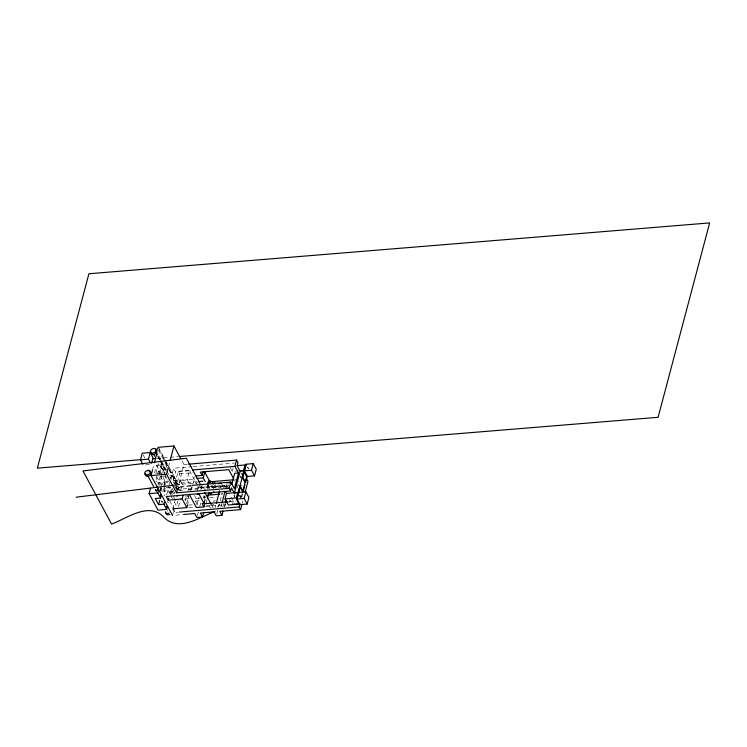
<?xml version="1.0" encoding="UTF-8"?>
<svg xmlns="http://www.w3.org/2000/svg" width="747" height="747" viewBox="0 0 747 747"><rect width="100%" height="100%" fill="white"/><g stroke="black" fill="none" stroke-linecap="round" stroke-linejoin="round"><path stroke-width="0.56" stroke-dasharray="3.73 2.8" d="M152.472 470.143L154.171 463.635M154.536 472.87L156.534 465.222L159.942 464.923L165.47 475.204M155.852 473.477L159.074 461.142M156.086 479.705L156.963 476.334M157.776 473.215L158.299 471.208L163.593 470.759L164.527 472.487M159.942 464.923L165.274 464.317L167.141 467.771M159.634 473.15L162.855 460.815M160.175 476.446L158.999 480.937L155.759 481.208M158.103 485.242L158.653 483.141L162.062 482.851L163.135 484.85M161.361 475.344L162.771 469.956L159.979 464.774M161.688 475.932L159.933 482.655L157.094 482.907M163.593 470.759L165.274 464.317M159.867 491.227L162.062 482.851M165.311 484.233L164.377 482.506L166.021 476.222M168.551 466.623L169.69 462.281M170.353 487.417L167.169 487.688L166.348 490.826L162.949 491.115L163.77 487.978M164.041 486.932L165.404 481.694L162.276 475.876M168.85 481.245L165.404 481.694M170.802 477.753L171.362 475.615L169.242 475.792M166.833 494.402L169.093 485.727M169.392 484.607L170.559 480.125M170.858 479.004L173.668 468.229L192.044 466.66M174.051 490.984L170.568 491.283L169.896 493.87L166.32 487.231M175.9 485.559L173.313 480.76L175.638 471.889L173.668 468.229M173.584 482.936L174.154 480.797L171.362 475.615M174.938 483.552L178.16 471.208L191.465 470.068M175.788 488.445L179.588 473.869L178.16 471.208M177.403 489.696L178.225 486.558M179.103 483.188L183.967 464.569L181.857 460.656M172.902 508.791L175.218 499.92M177.963 489.397L178.645 486.801L180.615 490.462L182.249 484.177L180.288 480.526L194.211 479.331L191.886 488.202L177.963 489.397L176.413 486.521M179.738 482.618L180.288 480.526M178.337 489.883L178.832 487.987L179.7 487.912L179.896 487.156L178.253 484.093M173.341 512.283L172.52 515.421L182.52 514.571M177.973 500.555L176.507 506.158L172.996 499.631M178.524 506.578L180.578 498.725M191.886 488.202L187.236 479.565L189.561 470.694L175.638 471.889M185.247 501.032L186.713 495.42M188.048 490.536L188.599 488.445L189.495 490.107M186.675 503.683L188.73 495.831M190.392 491.769L191.073 489.126L200.532 488.323M193.8 478.706L194.257 476.941M187.404 505.383L189.14 498.725L187.59 495.849M197.18 504.393L195.397 501.069L196.088 498.436L194.584 495.644M208.768 485.27L208.264 487.193L198.805 488.006L199.496 485.363M196.965 505L199.019 497.147M201.027 489.444L202.129 485.251L204.267 489.238L208.805 488.846M188.179 489.808L201.288 488.687L202.11 485.55M197.46 515.337L198.31 512.068M199.729 506.634L201.148 501.2M203.38 497.726L203.959 495.513L205.248 497.904M204.108 498.903L204.697 496.662M206.975 487.912L207.526 485.821M228.237 486.381L208.852 488.043L209.403 485.942M206.256 502.88L207.106 499.622M213.549 484.047L214.987 486.708L214.165 489.845L212.727 487.184L213.278 485.092M215.22 507.671L215.771 505.579M220.421 487.782L221.243 484.644M216.845 513.675L219.963 501.713M220.253 500.621L222.232 493.011M224.119 487.455L224.67 485.354L196.162 487.8L197.955 491.124M220.897 507.185L222.027 502.852M226.089 487.296L226.911 484.159M222.83 506.877L223.698 503.562M238.723 470.871L232.233 471.432L233.101 468.136M224.221 506.662L225.071 503.403M224.698 507.054L225.566 503.739M228.927 502.824L229.497 500.621M234.763 481.208L235.305 479.116M235.016 494.57L232.429 504.44L229.787 499.528M237.238 488.015L238.993 481.292M241.3 497.044L242.159 493.748M241.701 497.287L242.7 493.702M242.308 503.067L242.878 500.892M174.34 483.636L196.741 481.694M145.59 464.895L151.305 464.41M183.967 464.569L187.394 464.279M193.193 466.558L234.53 463.019M162.771 469.956L168.066 469.499M156.73 473.449L161.053 473.084M179.588 473.869L192.698 472.739M161.091 476.39L165.33 476.026M173.313 480.76L187.236 479.565M164.377 482.506L169.681 482.048M239.852 477.174L243.092 476.894M182.249 484.177L198.328 482.805M174.06 486.913L191.942 485.382M179.896 487.156L191.017 486.204M214.987 486.708L229.31 485.475M212.727 487.184L228.162 485.867M178.692 490.583L184.49 490.088M238.433 485.503L242.756 485.139M225.921 487.38L229.329 487.091M185.583 496.092L189.019 495.793M220.71 494.075L222.951 493.879M184.5 499.127L189.14 498.725M196.088 498.436L202.39 497.894M203.436 497.801L205.546 497.623L204.043 494.831M209.72 497.521L216.415 496.942M195.397 501.069L200.803 500.602M188.449 505.14L192.819 504.767M228.694 501.695L235.417 501.116M206.574 505.364L208.805 505.168M209.926 505.075L214.389 504.692M188.767 507.895L194.211 507.428M205.481 506.457L225.855 504.711M176.021 512.349L178.318 512.153M157.085 458.341L178.001 456.632M175.872 496.895L178.141 496.718M161.38 468.537L158.569 463.308M172.949 490.023L171.969 488.211M164.91 475.111L166.964 478.93M241.066 472.944L242.019 474.718M239.908 475.652L240.87 477.417M230.123 467.501L232.233 471.432M240.207 495.224L241.15 496.97M239.582 495.485L240.992 498.109M239.488 495.494L240.441 497.269M233.932 495.224L234.894 496.988M224.67 485.354L225.743 487.352M231.103 497.315L234.679 503.954M222.046 484.588L223.652 487.576M208.338 485.765L209.944 488.753M207.059 484.719L208.852 488.043M201.578 486.484L202.474 488.136M211.42 504.748L213.203 508.072M199.944 486.194L201.288 488.687M189.561 470.694L197.311 485.214M197.806 486.148L198.805 488.006M158.439 447.294L165.04 459.564M165.591 460.582L177.702 483.076M158.794 449.078L165.395 461.338M165.946 462.365L169.252 468.49M169.802 469.518L178.608 485.867M165.05 461.562L163.444 458.574L159.662 458.891L161.296 461.945M165.591 462.561L168.803 468.537M169.345 469.536L177.095 483.925M158.476 450.17L164.527 461.413M165.078 462.44L168.374 468.565M168.925 469.592L177.73 485.942M176.563 487.66L177.272 488.996A3.091 2.11 -28.3 0 0 176.619 488.501M158.653 455.857L160.857 459.947M161.408 460.974L166.357 470.171M166.908 471.189L171.315 479.369M175.713 487.548L176.815 489.593M161.847 462.963L166.226 471.086M157.785 455.931L159.989 460.021M160.54 461.048L166.039 471.264M157.794 456.697L159.671 460.189M160.614 461.935L163.444 467.183M171.39 491.031L172.109 492.357M156.534 465.222L161.754 474.915M170.568 491.283L172.632 495.121M173.155 496.083L174.705 498.959M158.299 471.208L160.624 475.531M160.409 476.269L165.778 486.232M170.923 495.793L172.473 498.669M163.668 485.839L166.348 490.826M156.655 476.633L162.669 487.81M163.22 488.818L166.497 494.916M169.784 501.013L174.163 509.146M158.653 483.141L159.727 485.139M160.26 486.138L162.949 491.115M143.153 454.96L145.039 458.462M160.428 488.183L162.286 491.638M167.44 501.209L168.364 502.936M219.17 504.104A5.154 3.52 -28.3 0 1 217.2 507.036M210.663 508.025A5.154 3.52 -28.3 0 1 209.618 505.28M213.138 501.386A5.154 3.52 -28.3 0 1 215.528 500.761M211.859 487.324A5.154 2.017 85.1 0 1 211.821 485.279M215.481 484.579A5.154 2.017 85.1 0 1 215.892 488.613M208.086 487.698A5.154 2.017 85.1 0 1 208.03 485.625M160.764 491.33A5.154 2.017 85.1 0 1 160.997 487.996M164.191 488.239A5.154 2.017 85.1 0 1 164.051 495.887M207.694 489.21A6.704 2.624 85.1 0 1 207.405 486.633M212.456 485.335A6.704 2.624 85.1 0 1 212.746 487.912M170.54 494.813A6.704 2.624 85.1 0 1 169.672 487.492M171.222 494.439A5.154 2.017 85.1 0 1 170.456 487.193M174.284 492.152A5.154 2.017 85.1 0 1 174.032 493.832M164.041 473.402A1.242 0.84 -28.3 0 1 164.303 472.711M164.667 472.384A1.242 0.84 -28.3 0 1 165.115 472.169M168.14 480.106A1.242 0.84 -28.3 0 1 167.459 479.835M175.9 487.175A3.091 2.11 -28.3 0 1 176.722 489.388M173.024 491.713A3.091 2.11 -28.3 0 1 171.082 490.237A3.091 2.11 -28.3 0 1 172.65 487.679M174.901 492.871A3.091 2.11 -28.3 0 1 172.09 492.329A3.091 2.11 -28.3 0 1 172.52 489.733M173.631 490.293A1.242 0.84 -28.3 0 1 173.248 490.228M147.392 472.039A3.091 2.11 -28.3 0 1 148.457 471.674M167.123 511.359A1.242 0.84 -28.3 0 1 167.561 510.649M248.518 468.771L247.574 467.015L248.508 468.78M161.903 468.799A1.242 0.84 -28.3 0 0 163.565 467.501A1.242 0.84 -28.3 0 0 161.754 467.286A1.242 0.84 -28.3 0 0 161.903 468.799"/><path stroke-width="1.12" d="M142.836 464.223L140.483 459.844L142.21 453.214L150.212 452.523L153.042 457.771L151.594 463.299M150.362 462.664L148.476 459.162L150.212 452.523M157.234 454.914L156.132 452.869L157.374 448.125L158.243 448.051L158.439 447.294L173.948 445.968L180.802 458.695M172.52 515.421L151.053 475.568L152.472 470.143M154.452 462.552L157.001 452.794L156.132 452.869M167.244 507.222L166.684 509.37L157.981 510.117L149.111 493.646L150.539 488.174M166.684 509.37L163.892 504.188L158.597 504.645L155.311 498.529L160.605 498.081L157.813 492.899L158.653 489.677M158.597 504.645L159.718 500.35M174.378 511.527L172.902 508.791L186.825 507.596L182.175 498.959L168.252 500.154L166.282 496.503L230.59 490.994L229.161 488.333L176.581 492.833L166.562 474.233L168.271 467.715M170.26 460.105L173.948 445.968M160.605 498.081L161.445 494.859M163.892 504.188L164.452 502.049M168.252 500.154L168.803 498.062M176.581 492.833L177.403 489.696M182.175 498.959L183.043 495.634M186.825 507.596L187.404 505.383M195.574 475.97L202.054 475.419L202.876 472.272L204.771 472.113L209.776 481.413M205.257 481.61L203.259 477.893L204.771 472.113M189.57 494.906L196.368 507.53L203.931 506.886L202.138 503.562L204.034 503.403L205.042 499.547M203.931 506.886L204.753 503.739L227.555 501.788M183.631 514.468L194.743 513.525L196.891 517.503L202.558 517.017L203.698 512.675M207.386 498.538L208.805 493.095M216.359 503.338L219.581 490.994M222.027 502.852L224.959 491.629M239.703 504.048L228.349 505.019L225.062 498.912L226.49 493.412L225.435 491.451M202.558 517.017L200.42 513.03L214.128 511.863L216.275 515.85L221.952 515.365L223.082 511.013M225.351 502.311L225.921 500.135M229.161 488.333L230.804 482.048L191.942 485.382M230.804 482.048L234.381 488.697L238.48 472.991L234.903 466.352L236.547 460.068L188.533 464.176M225.855 502.628L226.434 500.415M231.766 484.532L234.698 473.318L238.48 472.991M230.59 490.994L231.411 487.847L234.063 492.768M247.173 504.057L244.148 498.436L236.958 499.052L238.695 492.413L245.884 491.797L248.91 497.418L247.173 504.057L239.983 504.673L236.407 497.941L237.845 492.441L226.49 493.412M246.874 476.567L243.587 470.461L245.025 464.961L237.079 465.642M237.845 492.441L234.371 493.16L240.114 471.17L243.895 470.843L238.172 492.861M239.88 504.505L239.311 504.552L236.491 499.304L239.852 486.428L240.422 486.381L243.242 491.629L242.682 491.675L239.852 486.428M242.233 477.314L245.595 464.438L246.165 464.391L242.803 477.268L245.623 482.515L245.053 482.571L242.233 477.314L242.803 477.268M244.325 470.862L246.062 464.223L253.242 463.607L256.268 469.228L254.54 475.867L247.35 476.483L244.325 470.862L251.506 470.246L254.54 475.867M240.422 486.381L237.06 499.239L236.491 499.304M242.448 492.647L246.734 476.128M221.952 515.365L219.805 511.378L240.609 509.594L239.18 506.933L240.002 503.795M243.167 491.675L244.923 484.952M245.623 482.515L247.248 476.297M240.609 509.594L242.028 504.16M245.156 492.198L247.995 481.329L246.557 478.668M244.148 498.436L245.884 491.797M251.506 470.246L253.242 463.607M214.996 511.396C199.654 517.326 178.701 532.219 164.023 517.372C149.251 501.265 127.307 518.306 111.574 524.086L82.964 470.937L186.376 458.247L200.691 484.822M76.101 497.203L179.523 484.504M140.483 459.844L148.476 459.162M192.614 469.975L234.903 466.352M151.053 475.568L166.562 474.233M243.587 470.461L239.806 470.778L237.154 465.867L237.976 462.72L236.547 460.068M196.956 478.435L203.259 477.893M246.659 476.166L243.895 470.843M198.842 481.516L203.044 481.152M209.814 481.815L233.932 479.751M217.956 483.673L221.261 483.384M226.771 482.917L232.289 482.441M149.111 493.646L157.813 492.899M197.133 494.262L199.029 494.103L204.034 503.403M207.311 495.224L219.599 494.169M225.062 498.912L236.407 497.941M232.429 504.44L238.919 503.889M179.467 512.05L239.18 506.933M210.131 512.638L214.604 512.255M140.81 459.676L37.35 468.154L88.912 273.757L709.65 222.914L658.088 417.302L179.168 456.529M152.435 458.723L155.918 458.434M153.77 454.428L154.806 456.324M233.596 478.622L228.769 469.658L200.271 472.095L202.054 475.419M204.715 492.292L210.971 503.917M155.591 489.5L156.525 491.227M148.065 476.241L153.705 486.717M212.064 483.626A5.154 2.017 85.1 0 1 214.884 483.02M214.38 492.077A5.154 2.017 85.1 0 1 213.549 491.815M208.282 483.953A5.154 2.017 85.1 0 1 210.365 482.394M212.139 492.385A6.704 2.624 85.1 0 1 209.319 493.235M207.507 484.252A6.704 2.624 85.1 0 1 210.831 481.301M156.683 452.187A3.091 2.11 -28.3 0 1 152.986 454.512A3.091 2.11 -28.3 0 1 151.202 452.103M155.871 449.974A3.091 2.11 -28.3 0 1 156.842 451.253M160.624 494.365A1.242 0.84 -28.3 0 1 160.213 495.401M162.65 501.919A1.242 0.84 -28.3 0 1 161.641 501.172M149.577 471.637A3.091 2.11 -28.3 0 1 150.819 474.345A3.091 2.11 -28.3 0 1 146.916 476.306A3.091 2.11 -28.3 0 1 145.665 473.589M169.84 514.44A3.091 2.11 -28.3 0 1 166.095 513.068M169.13 513.105A3.091 2.11 -28.3 0 1 165.386 511.742M166.6 506.335A1.242 0.84 -28.3 0 1 166.292 506.699M157.626 488.902A1.242 0.84 -28.3 0 1 157.542 490.107A1.242 0.84 -28.3 0 1 156.02 490.592A1.242 0.84 -28.3 0 1 155.693 489.518M151.958 453.158A3.091 2.11 -28.3 0 0 156.123 449.918A3.091 2.11 -28.3 0 0 151.604 449.367A3.091 2.11 -28.3 0 0 151.958 453.158M146.879 474.999A3.091 2.11 -28.3 0 0 150.306 471.273A3.091 2.11 -28.3 0 0 145.404 471.646A3.091 2.11 -28.3 0 0 146.879 474.999"/></g></svg>
